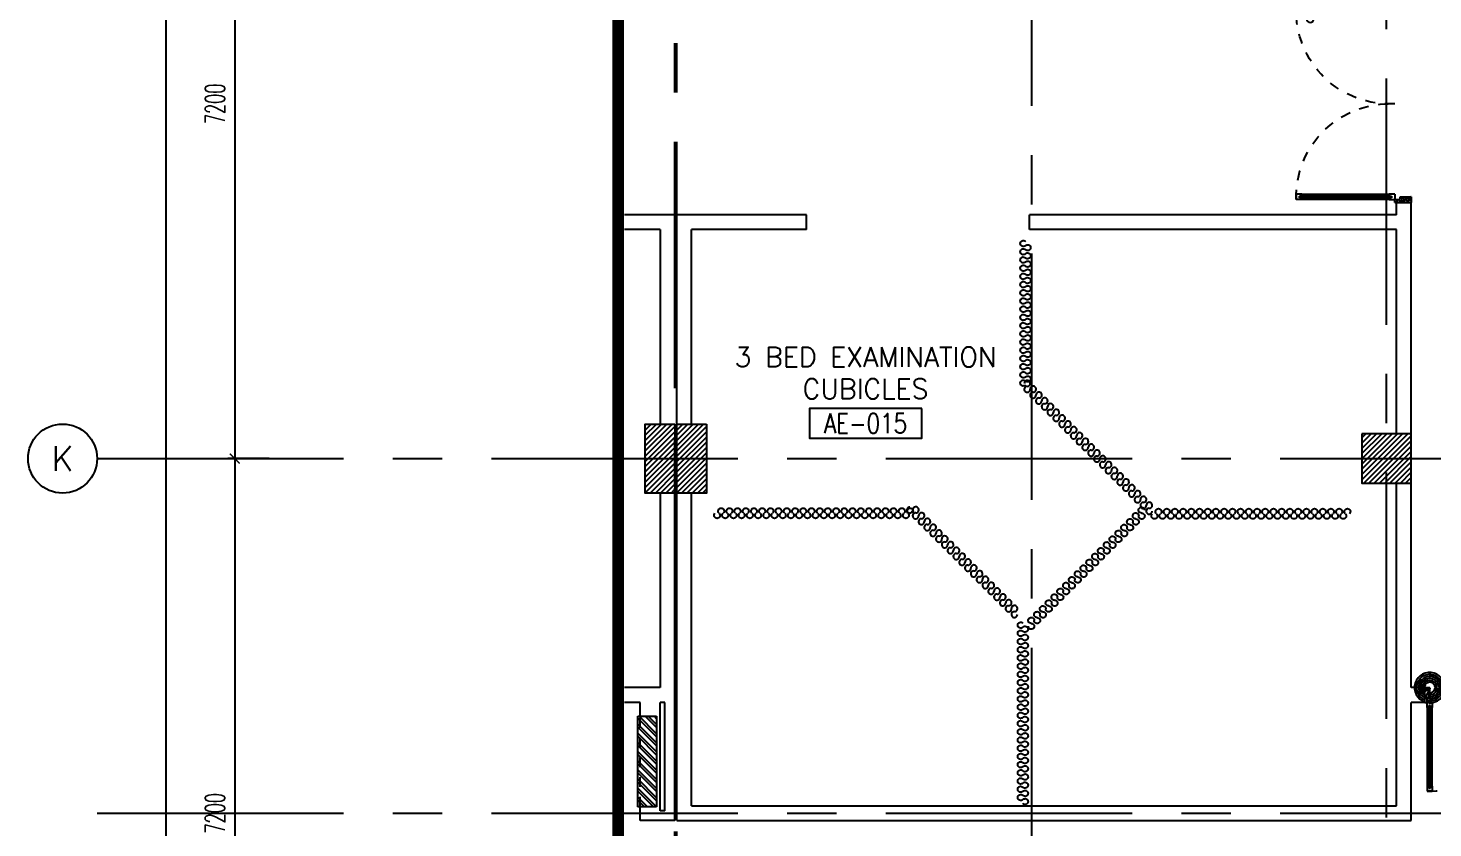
# Model space of a CAD drawing. Extents: x 0 to 93.3, y -13.5 to 76.8.
# Drawn here: x 0 to 14.25, y 46.07 to 54.19 of the extents above; entities that cross this region are included whole.
import ezdxf
from ezdxf.enums import TextEntityAlignment as Align

# ---------------------------------------------------------------- set-up
doc = ezdxf.new("R2010")
doc.units = 0
doc.header["$MEASUREMENT"] = 0
doc.header["$PDMODE"] = 3
doc.header["$PDSIZE"] = 0.1
for name, pattern in [('CENTER2', [1.125, 0.75, -0.125, 0.125, -0.125]), ('CENTERX2', [4, 2.5, -0.5, 0.5, -0.5]), ('HIDDEN', [0.375, 0.25, -0.125])]:
    doc.linetypes.add(name, pattern=pattern)
doc.layers.get('0').update_dxf_attribs({"color": 11, "linetype": 'CONTINUOUS'})
doc.layers.get('DEFPOINTS').update_dxf_attribs({"color": 11, "linetype": 'CONTINUOUS'})
for name, color, linetype in [('AX-CR', 11, 'CONTINUOUS'), ('AX-DIM', 11, 'CONTINUOUS'), ('AX-TXT', 11, 'CONTINUOUS'), ('AXES', 11, 'CENTERX2'), ('COL', 11, 'CONTINUOUS'), ('DOOR', 11, 'CONTINUOUS'), ('EJ', 11, 'CONTINUOUS'), ('ELEV', 11, 'CONTINUOUS'), ('FHC', 11, 'CONTINUOUS'), ('HAT', 11, 'CONTINUOUS'), ('RM-BOX', 11, 'CONTINUOUS'), ('RM-NAME', 11, 'CONTINUOUS'), ('RM-NO', 11, 'CONTINUOUS'), ('WALL', 11, 'CONTINUOUS')]:
    doc.layers.add(name, color=color, linetype=linetype)
doc.styles.add('ROMANS', font='ROMANS.shx', dxfattribs={"width": 0.6})
doc.dimstyles.new('STANDARD in', dxfattribs={"dimtxt": 0.2, "dimasz": 0.1, "dimexe": 0.07, "dimexo": 0.05, "dimgap": 0.1, "dimtad": 1, "dimdec": 0, "dimlfac": 1000, "dimzin": 0, "dimdsep": 46, "dimtxsty": 'ROMANS', "dimblk": 'ARCHTICK', "dimcen": 0.05, "dimdle": 0.05, "dimclrd": 7, "dimclre": 7, "dimclrt": 2, "dimadec": 0, "dimazin": 0, "dimtfac": 1, "dimtdec": 0, "dimtmove": 2, "dimatfit": 3, "dimldrblk": 'ARCHTICK', "dimfxl": 0, "dimtolj": 1, "dimtzin": 0, "dimarcsym": 0})

# ---------------------------------------------------------------- blocks, each defined once
blk = doc.blocks.new('RM1')
at = {"layer": 'RM-BOX'}
blk.add_lwpolyline([(570, -200), (-570, -200), (-570, -500), (570, -500)], close=True, dxfattribs=at)
at = {"layer": 'RM-NAME', "style": 'ROMANS'}
for tag, p in [('ROOMNAME1', (0, 324)), ('ROOMNAME2', (0, 0))]:
    blk.add_attdef(tag, text='', height=200, dxfattribs=at).set_placement(p, align=Align.MIDDLE)
at = {"layer": 'RM-NO', "style": 'ROMANS', "width": 0.8}
blk.add_attdef('ROOMNO', text='', height=200, dxfattribs=at).set_placement((0, -350), align=Align.MIDDLE)
blk = doc.blocks.new('A$C272A55A0')
at = {"layer": 'DOOR', "color": 0, "linetype": 'ByBlock'}
for p, q in [((0, 900), (0, 1050)), ((50, 1050), (0, 1050)), ((50, 950), (50, 1050)), ((1750, 950), (1750, 1050)), ((1750, 1050), (1800, 1050)), ((1800, 1050), (1800, 900)), ((0, 900), (25, 900)), ((25, 950), (50, 950)), ((25, 900), (25, 950)), ((75, 900), (25, 900)), ((25, 850), (25, 900)), ((75, 900), (75, 850)), ((1725, 900), (1775, 900)), ((1725, 900), (1725, 850)), ((1775, 950), (1750, 950)), ((1775, 900), (1775, 950)), ((1800, 900), (1775, 900)), ((1775, 850), (1775, 900)), ((42, 850), (25, 850)), ((58, 870), (42, 870)), ((42, 870), (42, 850)), ((58, 850), (58, 870)), ((75, 850), (58, 850)), ((1725, 850), (1742, 850)), ((1742, 870), (1758, 870)), ((1742, 850), (1742, 870)), ((1758, 870), (1758, 850)), ((1758, 850), (1775, 850)), ((1718, 160), (1709, 160)), ((1709, 95), (1709, 160)), ((1725, 173), (1718, 173)), ((1718, 173), (1718, 83)), ((1718, 95), (1718, 160)), ((1775, 173), (1782, 173)), ((1782, 173), (1782, 83)), ((1782, 160), (1791, 160)), ((1782, 95), (1782, 160)), ((1791, 95), (1791, 160)), ((25, 50), (42, 50)), ((25, 50), (25, 0)), ((25, 0), (75, 0)), ((75, 0), (25, 0)), ((42, 50), (42, 30)), ((42, 30), (58, 30)), ((58, 50), (75, 50)), ((58, 50), (58, 30)), ((75, 50), (75, 0)), ((1718, 95), (1709, 95)), ((1725, 83), (1718, 83)), ((1742, 50), (1725, 50)), ((1725, 50), (1725, 0)), ((1775, 0), (1725, 0)), ((1725, 0), (1775, 0)), ((1742, 50), (1742, 30)), ((1758, 30), (1742, 30)), ((1775, 50), (1758, 50)), ((1758, 50), (1758, 30)), ((1775, 83), (1782, 83)), ((1775, 50), (1775, 0)), ((1782, 95), (1791, 95))]:
    blk.add_line(p, q, dxfattribs=at)
at = {"layer": 'DOOR', "color": 9, "linetype": 'ByBlock'}
for p, q in [((50, 1050), (0, 1010)), ((50, 1050), (0, 937)), ((50, 1050), (37, 950)), ((1750, 1050), (1800, 1010)), ((1750, 1050), (1800, 937)), ((1750, 1050), (1763, 950))]:
    blk.add_line(p, q, dxfattribs=at)
at = {"layer": 'DOOR', "linetype": 'ByBlock'}
for p, q in [((25, 850), (25, 50)), ((42, 850), (42, 50)), ((58, 850), (58, 50)), ((75, 50), (75, 850)), ((1725, 50), (1725, 850)), ((1742, 850), (1742, 50)), ((1758, 850), (1758, 50)), ((1775, 850), (1775, 50))]:
    blk.add_line(p, q, dxfattribs=at)
at = {"layer": 'DOOR', "color": 0, "linetype": 'ByBlock'}
for centre in [(1676, 128), (1824, 128)]:
    blk.add_circle(centre, 32.4, dxfattribs=at)
at = {"layer": 'DOOR', "color": 9, "linetype": 'ByBlock'}
for centre, radius, start, end in [((50, 1050), 54.4, 203.2074, 270), ((50, 1050), 34.4, 180, 270), ((50, 1050), 14.4, 180, 270), ((1750, 1050), 14.4, 270, 0), ((1750, 1050), 34.4, 270, 0), ((1750, 1050), 54.4, 270, 336.7926), ((50, 1050), 74.4, 227.7764, 270), ((50, 1050), 94.4, 238.0182, 270), ((50, 1050), 114, 244.0838, 257.3774), ((50, 1050), 134, 248.1598, 259.28), ((50, 1050), 154, 251.1053, 256.2858), ((1750, 1050), 74.4, 270, 312.2236), ((1750, 1050), 94.4, 270, 301.9818), ((1750, 1050), 114, 282.6226, 295.9162), ((1750, 1050), 134, 280.72, 291.8402), ((1750, 1050), 154, 283.7142, 288.8947)]:
    blk.add_arc(centre, radius, start, end, dxfattribs=at)
at = {"layer": 'DOOR', "linetype": 'HIDDEN', "ltscale": 0.5}
for centre, start, end in [((50, 851), 268.3174, 3.2965), ((1750, 851), 176.7035, 271.6826)]:
    blk.add_arc(centre, 851, start, end, dxfattribs=at)
at = {"layer": 'WALL', "linetype": 'ByBlock'}
blk.add_line((1800, 900), (1800, 1050), dxfattribs=at)
blk = doc.blocks.new('*X116')
at = {"color": 0}
for p, q in [((73379, 55136), (73844, 55601)), ((73379, 55189), (73791, 55601)), ((73379, 55242), (73738, 55601)), ((73379, 55295), (73685, 55601)), ((73379, 55348), (73632, 55601)), ((73379, 55401), (73579, 55601)), ((73379, 55454), (73526, 55601)), ((73379, 55507), (73473, 55601)), ((73379, 55560), (73420, 55601)), ((73397, 55101), (73879, 55583)), ((73450, 55101), (73879, 55530)), ((73503, 55101), (73879, 55477)), ((73556, 55101), (73879, 55424)), ((73610, 55101), (73879, 55371)), ((73663, 55101), (73879, 55318)), ((73716, 55101), (73879, 55265)), ((73769, 55101), (73879, 55212)), ((73822, 55101), (73879, 55159)), ((73875, 55101), (73879, 55106))]:
    blk.add_line(p, q, dxfattribs=at)
blk = doc.blocks.new('COL50')
at = {"layer": 'COL'}
blk.add_lwpolyline([(-250, 250), (-250, -250), (250, -250), (250, 250)], close=True, dxfattribs=at)
blk = doc.blocks.new('C11')
at = {"layer": 'HAT'}
h = blk.add_hatch(dxfattribs=at)
h.set_pattern_fill('ANSI31', color=256, scale=300, style=0)
h.set_pattern_definition([(45, (-383765.23, -62181), (-26.5165043, 26.5165043), [])])
h.paths.add_polyline_path([(-20, 350), (-20, 700), (-320, 700), (-320, 350)])
h.paths.add_polyline_path([(-320, 0), (-20, 0), (-20, 350), (-320, 350)])
h = blk.add_hatch(dxfattribs=at)
h.set_pattern_fill('ANSI31', color=256, scale=300, style=0)
h.set_pattern_definition([(45, (-383445.23, -62181), (-26.5165043, 26.5165043), [])])
h.paths.add_polyline_path([(300, 350), (300, 700), (0, 700), (0, 350)])
h.paths.add_polyline_path([(0, 0), (300, 0), (300, 350), (0, 350)])
at = {"layer": 'COL'}
for points in [[(-20, 700), (-20, 0), (-320, 0), (-320, 700)], [(300, 700), (300, 0), (0, 0), (0, 700)]]:
    blk.add_lwpolyline(points, close=True, dxfattribs=at)
blk = doc.blocks.new('HF16162-P')
at = {"color": 8}
for centre, start, end in [((-0.04, 0.037), 313.5684, 226.4316), ((0.11, 0.037), 313.5684, 226.4316), ((0.261, 0.037), 313.5684, 226.4316), ((0.411, 0.037), 313.5684, 226.4316), ((0.562, 0.037), 313.5684, 226.4316), ((0.712, 0.037), 313.5684, 226.4316), ((0.863, 0.037), 313.5684, 226.4316), ((1.013, 0.037), 313.5684, 226.4316), ((1.164, 0.037), 313.5684, 226.4316), ((1.314, 0.037), 313.5684, 226.4316), ((1.465, 0.037), 313.5684, 226.4316), ((1.615, 0.037), 313.5684, 226.4316), ((1.766, 0.037), 313.5684, 226.4316), ((1.916, 0.037), 313.5684, 226.4316), ((2.067, 0.037), 313.5684, 226.4316), ((2.217, 0.037), 313.5684, 226.4316), ((2.368, 0.037), 313.5684, 226.4316), ((2.518, 0.037), 313.5684, 226.4316), ((2.669, 0.037), 313.5684, 226.4316), ((2.819, 0.037), 313.5684, 226.4316), ((2.97, 0.037), 313.5684, 226.4316), ((3.12, 0.037), 313.5684, 226.4316), ((3.27, 0.037), 313.5684, 226.4316), ((3.421, 0.037), 313.5684, 226.4316), ((0.035, -0.042), 133.5684, 46.4316), ((0.186, -0.042), 133.5684, 46.4316), ((0.336, -0.042), 133.5684, 46.4316), ((0.487, -0.042), 133.5684, 46.4316), ((0.637, -0.042), 133.5684, 46.4316), ((0.788, -0.042), 133.5684, 46.4316), ((0.938, -0.042), 133.5684, 46.4316), ((1.088, -0.042), 133.5684, 46.4316), ((1.239, -0.042), 133.5684, 46.4316), ((1.389, -0.042), 133.5684, 46.4316), ((1.54, -0.042), 133.5684, 46.4316), ((1.69, -0.042), 133.5684, 46.4316), ((1.841, -0.042), 133.5684, 46.4316), ((1.991, -0.042), 133.5684, 46.4316), ((2.142, -0.042), 133.5684, 46.4316), ((2.292, -0.042), 133.5684, 46.4316), ((2.443, -0.042), 133.5684, 46.4316), ((2.593, -0.042), 133.5684, 46.4316), ((2.744, -0.042), 133.5684, 46.4316), ((2.894, -0.042), 133.5684, 46.4316), ((3.045, -0.042), 133.5684, 46.4316), ((3.195, -0.042), 133.5684, 46.4316), ((3.346, -0.042), 133.5684, 46.4316), ((3.496, -0.042), 133.5684, 46.4316)]:
    blk.add_arc(centre, 0.0546, start, end, dxfattribs=at)
blk = doc.blocks.new('AXR')
at = {"layer": 'AX-CR'}
blk.add_circle((350, 0), 350, dxfattribs=at)
at = {"layer": 'AX-TXT', "style": 'ROMANS'}
blk.add_attdef('AX', text='', height=250, dxfattribs=at).set_placement((350, 0), align=Align.MIDDLE)
blk = doc.blocks.new('_ARCHTICK')
at = {"color": 0, "linetype": 'ByBlock', "const_width": 0.15}
blk.add_lwpolyline([(-0.5, -0.5), (0.5, 0.5)], dxfattribs=at)
blk = doc.blocks.new('*D138')
at = {"layer": 'AX-DIM', "color": 7, "lineweight": -2}
for p, q in [((5.765, 64.47), (1.326, 64.47)), ((1.396, 64.52), (1.396, 5.1)), ((11.979, 5.15), (1.326, 5.15))]:
    blk.add_line(p, q, dxfattribs=at)
at = {"layer": 'DEFPOINTS', "color": 0}
for p in [(5.815, 64.47), (1.396, 5.15), (12.029, 5.15)]:
    blk.add_point(p, dxfattribs=at)
at = {"layer": 'AX-DIM', "color": 7, "lineweight": -2, "xscale": 0.1, "yscale": 0.1, "zscale": 0.1}
for p, rotation in [((1.396, 64.47), 90), ((1.396, 5.15), 270)]:
    blk.add_blockref('_ARCHTICK', p, dxfattribs=dict(at, rotation=rotation))
at = {"layer": 'AX-DIM', "color": 2, "insert": (1.196, 34.81), "char_height": 0.2, "attachment_point": 5, "rotation": 90, "style": 'ROMANS'}
blk.add_mtext('\\A1;59320', dxfattribs=at)
blk = doc.blocks.new('*D150')
at = {"layer": 'AX-DIM', "color": 7, "lineweight": -2}
for p, q in [((2.446, 49.82), (2.026, 49.82)), ((2.096, 49.87), (2.096, 42.57)), ((2.446, 42.62), (2.026, 42.62))]:
    blk.add_line(p, q, dxfattribs=at)
at = {"layer": 'DEFPOINTS', "color": 0}
for p in [(2.496, 49.82), (2.096, 42.62), (2.496, 42.62)]:
    blk.add_point(p, dxfattribs=at)
at = {"layer": 'AX-DIM', "color": 7, "lineweight": -2, "xscale": 0.1, "yscale": 0.1, "zscale": 0.1}
for p, rotation in [((2.096, 49.82), 90), ((2.096, 42.62), 270)]:
    blk.add_blockref('_ARCHTICK', p, dxfattribs=dict(at, rotation=rotation))
at = {"layer": 'AX-DIM', "color": 2, "insert": (1.896, 46.22), "char_height": 0.2, "attachment_point": 5, "rotation": 90, "style": 'ROMANS'}
blk.add_mtext('\\A1;7200', dxfattribs=at)
blk = doc.blocks.new('*D152')
at = {"layer": 'AX-DIM', "color": 7, "lineweight": -2}
for p, q in [((2.446, 57.02), (2.026, 57.02)), ((2.096, 57.07), (2.096, 49.77)), ((2.446, 49.82), (2.026, 49.82))]:
    blk.add_line(p, q, dxfattribs=at)
at = {"layer": 'DEFPOINTS', "color": 0}
for p in [(2.496, 57.02), (2.096, 49.82), (2.496, 49.82)]:
    blk.add_point(p, dxfattribs=at)
at = {"layer": 'AX-DIM', "color": 7, "lineweight": -2, "xscale": 0.1, "yscale": 0.1, "zscale": 0.1}
for p, rotation in [((2.096, 57.02), 90), ((2.096, 49.82), 270)]:
    blk.add_blockref('_ARCHTICK', p, dxfattribs=dict(at, rotation=rotation))
at = {"layer": 'AX-DIM', "color": 2, "insert": (1.896, 53.42), "char_height": 0.2, "attachment_point": 5, "rotation": 90, "style": 'ROMANS'}
blk.add_mtext('\\A1;7200', dxfattribs=at)

msp = doc.modelspace()

# ---------------------------------------------------------------- hatches: boundary and pattern name
at = {"layer": 'FHC', "linetype": 'ByBlock', "ltscale": 0.3}
h = msp.add_hatch(dxfattribs=at)
h.set_pattern_fill('ANSI32', color=11, scale=175, angle=90, style=0)
h.set_pattern_definition([(135, (37.42555, -185.91118), (-0.046403882, -0.046403882), []), (135, (37.42555, -185.880244), (-0.046403882, -0.046403882), [])])
h.paths.add_polyline_path([(6.3745, 47.205), (6.1845, 47.205), (6.1845, 46.285), (6.3745, 46.285)])
h.paths.add_polyline_path([(6.7957, 46.0724), (6.3748, 46.0724), (6.3748, 46.3349), (6.7957, 46.3349)], flags=9)

# ---------------------------------------------------------------- linework, layer by layer
at = {"color": 11}
for centre, start, end in [((10.135, 50.5831), 268.56836, 181.43164), ((10.1335, 50.5227), 88.56836, 1.43164), ((10.1924, 50.4638), 88.56836, 1.43164), ((10.194, 50.5242), 268.56836, 181.43164), ((10.2529, 50.4653), 268.56836, 181.43164), ((10.2514, 50.4049), 88.56836, 1.43164), ((10.3103, 50.346), 88.56836, 1.43164), ((10.3118, 50.4064), 268.56836, 181.43164), ((10.3692, 50.2871), 88.56836, 1.43164), ((10.3707, 50.3475), 268.56836, 181.43164), ((10.4296, 50.2886), 268.56836, 181.43164), ((10.4281, 50.2281), 88.56836, 1.43164), ((10.487, 50.1692), 88.56836, 1.43164), ((10.4885, 50.2297), 268.56836, 181.43164), ((10.5474, 50.1707), 268.56836, 181.43164), ((10.5459, 50.1103), 88.56836, 1.43164), ((10.6048, 50.0514), 88.56836, 1.43164), ((10.6063, 50.1118), 268.56836, 181.43164), ((10.6637, 49.9925), 88.56836, 1.43164), ((10.6652, 50.0529), 268.56836, 181.43164), ((10.7242, 49.994), 268.56836, 181.43164), ((10.7226, 49.9336), 88.56836, 1.43164), ((10.7816, 49.8747), 88.56836, 1.43164), ((10.7831, 49.9351), 268.56836, 181.43164), ((10.842, 49.8762), 268.56836, 181.43164), ((10.8405, 49.8158), 88.56836, 1.43164), ((10.8994, 49.7569), 88.56836, 1.43164), ((10.9009, 49.8173), 268.56836, 181.43164), ((10.9598, 49.7584), 268.56836, 181.43164), ((11.0187, 49.6995), 268.56836, 181.43164), ((10.9583, 49.6979), 88.56836, 1.43164), ((11.0172, 49.639), 88.56836, 1.43164), ((11.0761, 49.5801), 88.56836, 1.43164), ((11.0776, 49.6405), 268.56836, 181.43164), ((11.1365, 49.5816), 268.56836, 181.43164), ((11.135, 49.5212), 88.56836, 1.43164), ((11.1939, 49.4623), 88.56836, 1.43164), ((11.1954, 49.5227), 268.56836, 181.43164), ((11.2544, 49.4638), 268.56836, 181.43164), ((8.9433, 49.2974), 88.56836, 1.43164), ((9.0037, 49.2989), 268.56836, 181.43164), ((11.2528, 49.4034), 88.56836, 1.43164), ((11.3118, 49.3445), 88.56836, 1.43164), ((11.3133, 49.4049), 268.56836, 181.43164), ((11.3707, 49.2856), 88.56836, 1.43164), ((11.3722, 49.346), 268.56836, 181.43164), ((9.0022, 49.2385), 88.56836, 1.43164), ((9.0611, 49.1796), 88.56836, 1.43164), ((9.0626, 49.24), 268.56836, 181.43164), ((9.1215, 49.1811), 268.56836, 181.43164), ((9.12, 49.1207), 88.56836, 1.43164), ((9.1789, 49.0618), 88.56836, 1.43164), ((9.1804, 49.1222), 268.56836, 181.43164), ((9.2378, 49.0029), 88.56836, 1.43164), ((9.2393, 49.0633), 268.56836, 181.43164), ((9.2982, 49.0044), 268.56836, 181.43164), ((9.2967, 48.9439), 88.56836, 1.43164), ((9.3556, 48.885), 88.56836, 1.43164), ((9.3571, 48.9455), 268.56836, 181.43164), ((9.4161, 48.8865), 268.56836, 181.43164), ((9.4146, 48.8261), 88.56836, 1.43164), ((9.4735, 48.7672), 88.56836, 1.43164), ((9.475, 48.8276), 268.56836, 181.43164), ((9.5324, 48.7083), 88.56836, 1.43164), ((9.5339, 48.7687), 268.56836, 181.43164), ((9.5928, 48.7098), 268.56836, 181.43164), ((9.5913, 48.6494), 88.56836, 1.43164), ((9.6502, 48.5905), 88.56836, 1.43164), ((9.6517, 48.6509), 268.56836, 181.43164), ((9.7106, 48.592), 268.56836, 181.43164), ((9.7091, 48.5316), 88.56836, 1.43164), ((9.768, 48.4727), 88.56836, 1.43164), ((9.7695, 48.5331), 268.56836, 181.43164), ((9.8284, 48.4742), 268.56836, 181.43164), ((9.8269, 48.4137), 88.56836, 1.43164), ((9.8858, 48.3548), 88.56836, 1.43164), ((9.8874, 48.4153), 268.56836, 181.43164), ((9.9448, 48.2959), 88.56836, 1.43164), ((9.9463, 48.3563), 268.56836, 181.43164), ((10.0052, 48.2974), 268.56836, 181.43164), ((10.0037, 48.237), 88.56836, 1.43164)]:
    msp.add_arc(centre, 0.0302, start, end, dxfattribs=at)
at = {"color": 11, "extrusion": (0, 0, -1)}
for centre, major_axis, start_param, end_param in [((10.0935, 52.0024), (-0.0214, 0.0214), 3.1166059, 7.8789684), ((10.0935, 51.9191), (-0.0214, 0.0214), 3.1166059, 7.8789684), ((10.0935, 51.8358), (-0.0214, 0.0214), 3.1166059, 7.8789684), ((10.1373, 51.9608), (-0.0214, 0.0214), 6.2581985, 11.0205611), ((10.1373, 51.8775), (-0.0214, 0.0214), 6.2581985, 11.0205611), ((10.0935, 51.7525), (-0.0214, 0.0214), 3.1166059, 7.8789684), ((10.1373, 51.7941), (-0.0214, 0.0214), 6.2581985, 11.0205611), ((10.1373, 51.7108), (-0.0214, 0.0214), 6.2581985, 11.0205611), ((10.0935, 51.6692), (-0.0214, 0.0214), 3.1166059, 7.8789684), ((10.0935, 51.5859), (-0.0214, 0.0214), 3.1166059, 7.8789684), ((10.1373, 51.6275), (-0.0214, 0.0214), 6.2581985, 11.0205611), ((10.0935, 51.5026), (0.0214, 0.0214), 1.5458095, 6.3081721), ((10.0935, 51.4192), (-0.0214, 0.0214), 3.1166059, 7.8789684), ((10.1373, 51.5442), (-0.0214, 0.0214), 6.2581985, 11.0205611), ((10.1373, 51.4609), (-0.0214, 0.0214), 6.2581985, 11.0205611), ((10.0935, 51.3359), (-0.0214, 0.0214), 3.1166059, 7.8789684), ((10.1373, 51.3776), (-0.0214, 0.0214), 6.2581985, 11.0205611), ((10.1373, 51.2943), (-0.0214, 0.0214), 6.2581985, 11.0205611), ((10.0935, 51.2526), (-0.0214, 0.0214), 3.1166059, 7.8789684), ((10.0935, 51.1693), (-0.0214, 0.0214), 3.1166059, 7.8789684), ((10.1373, 51.211), (-0.0214, 0.0214), 6.2581985, 11.0205611), ((10.1373, 51.1276), (-0.0214, 0.0214), 6.2581985, 11.0205611), ((10.0935, 51.086), (-0.0214, 0.0214), 3.1166059, 7.8789684), ((10.0935, 51.0027), (-0.0214, 0.0214), 3.1166059, 7.8789684), ((10.1373, 51.0443), (-0.0214, 0.0214), 6.2581985, 11.0205611), ((10.0935, 50.9194), (-0.0214, 0.0214), 3.1166059, 7.8789684), ((10.1373, 50.961), (-0.0214, 0.0214), 6.2581985, 11.0205611), ((10.1373, 50.8777), (0.0214, 0.0214), 4.6874022, 9.4497648), ((10.0935, 50.836), (0.0214, 0.0214), 1.5458095, 6.3081721), ((10.0935, 50.7527), (-0.0214, 0.0214), 3.1166059, 7.8789684), ((10.1373, 50.7944), (-0.0214, 0.0214), 6.2581985, 11.0205611), ((10.1373, 50.7111), (-0.0214, 0.0214), 6.2581985, 11.0205611), ((10.0935, 50.6694), (-0.0214, 0.0214), 3.1166059, 7.8789684), ((10.0935, 50.5861), (-0.0214, 0.0214), 3.1166059, 7.8789684), ((10.1373, 50.6278), (-0.0214, 0.0214), 6.2581985, 11.0205611), ((11.2938, 49.2967), (-0.0214, 0.0214), 3.902004, 8.6643666), ((11.1759, 49.1789), (-0.0214, 0.0214), 3.902004, 8.6643666), ((11.2348, 49.2378), (-0.0214, 0.0214), 3.902004, 8.6643666), ((11.2363, 49.1774), (-0.0214, 0.0214), 0.7604114, 5.5227739), ((11.2953, 49.2363), (-0.0214, 0.0214), 0.7604114, 5.5227739), ((10.9992, 49.0021), (0.0214, 0.0214), 2.3312077, 7.0935703), ((11.0581, 49.0611), (0.0214, 0.0214), 2.3312077, 7.0935703), ((11.0596, 49.0006), (0.0214, 0.0214), -0.810385, 3.9519776), ((11.117, 49.12), (-0.0214, 0.0214), 3.902004, 8.6643666), ((11.1185, 49.0596), (0.0214, 0.0214), -0.810385, 3.9519776), ((11.1774, 49.1185), (0.0214, 0.0214), -0.810385, 3.9519776), ((10.8814, 48.8843), (0.0214, 0.0214), 2.3312077, 7.0935703), ((10.9403, 48.9432), (0.0214, 0.0214), 2.3312077, 7.0935703), ((10.9418, 48.8828), (-0.0214, 0.0214), 0.7604114, 5.5227739), ((11.0007, 48.9417), (0.0214, 0.0214), -0.810385, 3.9519776), ((10.7046, 48.7076), (-0.0214, 0.0214), 3.902004, 8.6643666), ((10.7635, 48.7665), (-0.0214, 0.0214), 3.902004, 8.6643666), ((10.7651, 48.7061), (-0.0214, 0.0214), 0.7604114, 5.5227739), ((10.8225, 48.8254), (-0.0214, 0.0214), 3.902004, 8.6643666), ((10.824, 48.765), (-0.0214, 0.0214), 0.7604114, 5.5227739), ((10.8829, 48.8239), (-0.0214, 0.0214), 0.7604114, 5.5227739), ((10.5868, 48.5898), (-0.0214, 0.0214), 3.902004, 8.6643666), ((10.6457, 48.6487), (-0.0214, 0.0214), 3.902004, 8.6643666), ((10.6472, 48.5883), (0.0214, 0.0214), -0.810385, 3.9519776), ((10.7061, 48.6472), (0.0214, 0.0214), -0.810385, 3.9519776), ((10.469, 48.4719), (0.0214, 0.0214), 2.3312077, 7.0935703), ((10.5279, 48.5309), (0.0214, 0.0214), 2.3312077, 7.0935703), ((10.5294, 48.4704), (0.0214, 0.0214), -0.810385, 3.9519776), ((10.5883, 48.5293), (0.0214, 0.0214), -0.810385, 3.9519776), ((10.2923, 48.2952), (-0.0214, 0.0214), 3.902004, 8.6643666), ((10.3512, 48.3541), (0.0214, 0.0214), 2.3312077, 7.0935703), ((10.3527, 48.2937), (-0.0214, 0.0214), 0.7604114, 5.5227739), ((10.4101, 48.413), (0.0214, 0.0214), 2.3312077, 7.0935703), ((10.4116, 48.3526), (-0.0214, 0.0214), 0.7604114, 5.5227739), ((10.4705, 48.4115), (-0.0214, 0.0214), 0.7604114, 5.5227739), ((10.0683, 48.1297), (-0.0214, 0.0214), 3.1166059, 7.8789684), ((10.1744, 48.1774), (-0.0214, 0.0214), 3.902004, 8.6643666), ((10.2333, 48.2363), (-0.0214, 0.0214), 3.902004, 8.6643666), ((10.2349, 48.1759), (-0.0214, 0.0214), 0.7604114, 5.5227739), ((10.2938, 48.2348), (-0.0214, 0.0214), 0.7604114, 5.5227739), ((10.0683, 48.0463), (-0.0214, 0.0214), 3.1166059, 7.8789684), ((10.1121, 48.088), (-0.0214, 0.0214), 6.2581985, 11.0205611), ((10.1121, 48.0047), (-0.0214, 0.0214), 6.2581985, 11.0205611), ((10.1759, 48.117), (0.0214, 0.0214), -0.810385, 3.9519776), ((10.0683, 47.963), (-0.0214, 0.0214), 3.1166059, 7.8789684), ((10.0683, 47.8797), (-0.0214, 0.0214), 3.1166059, 7.8789684), ((10.1121, 47.9214), (-0.0214, 0.0214), 6.2581985, 11.0205611), ((10.0683, 47.7964), (-0.0214, 0.0214), 3.1166059, 7.8789684), ((10.0683, 47.7131), (-0.0214, 0.0214), 3.1166059, 7.8789684), ((10.1121, 47.8381), (-0.0214, 0.0214), 6.2581985, 11.0205611), ((10.1121, 47.7547), (-0.0214, 0.0214), 6.2581985, 11.0205611), ((10.0683, 47.6298), (0.0214, 0.0214), 1.5458095, 6.3081721), ((10.1121, 47.6714), (-0.0214, 0.0214), 6.2581985, 11.0205611), ((10.1121, 47.5881), (-0.0214, 0.0214), 6.2581985, 11.0205611), ((10.0683, 47.5465), (-0.0214, 0.0214), 3.1166059, 7.8789684), ((10.0683, 47.4631), (-0.0214, 0.0214), 3.1166059, 7.8789684), ((10.1121, 47.5048), (-0.0214, 0.0214), 6.2581985, 11.0205611), ((10.1121, 47.4215), (-0.0214, 0.0214), 6.2581985, 11.0205611), ((10.0683, 47.3798), (-0.0214, 0.0214), 3.1166059, 7.8789684), ((10.0683, 47.2965), (-0.0214, 0.0214), 3.1166059, 7.8789684), ((10.1121, 47.3382), (-0.0214, 0.0214), 6.2581985, 11.0205611), ((10.0683, 47.2132), (-0.0214, 0.0214), 3.1166059, 7.8789684), ((10.1121, 47.2549), (-0.0214, 0.0214), 6.2581985, 11.0205611), ((10.1121, 47.1716), (-0.0214, 0.0214), 6.2581985, 11.0205611), ((10.0683, 47.1299), (-0.0214, 0.0214), 3.1166059, 7.8789684), ((10.0683, 47.0466), (-0.0214, 0.0214), 3.1166059, 7.8789684), ((10.1121, 47.0882), (-0.0214, 0.0214), 6.2581985, 11.0205611), ((10.1121, 47.0049), (0.0214, 0.0214), 4.6874022, 9.4497648), ((10.0683, 46.9633), (0.0214, 0.0214), 1.5458095, 6.3081721), ((10.0683, 46.88), (-0.0214, 0.0214), 3.1166059, 7.8789684), ((10.1121, 46.9216), (-0.0214, 0.0214), 6.2581985, 11.0205611), ((10.0683, 46.7966), (-0.0214, 0.0214), 3.1166059, 7.8789684), ((10.0683, 46.7133), (-0.0214, 0.0214), 3.1166059, 7.8789684), ((10.1121, 46.8383), (-0.0214, 0.0214), 6.2581985, 11.0205611), ((10.1121, 46.755), (-0.0214, 0.0214), 6.2581985, 11.0205611), ((10.0683, 46.63), (-0.0214, 0.0214), 3.1166059, 7.8789684), ((10.1121, 46.6717), (-0.0214, 0.0214), 6.2581985, 11.0205611), ((10.1121, 46.5884), (0.0214, 0.0214), 4.6874022, 9.4497648), ((10.0683, 46.5467), (0.0214, 0.0214), 1.5458095, 6.3081721), ((10.0683, 46.4634), (-0.0214, 0.0214), 3.1166059, 7.8789684), ((10.1121, 46.505), (-0.0214, 0.0214), 6.2581985, 11.0205611), ((10.1121, 46.4217), (-0.0214, 0.0214), 6.2581985, 11.0205611), ((10.0683, 46.3801), (-0.0214, 0.0214), 3.1166059, 7.8789684), ((10.1121, 46.3384), (0.0214, 0.0214), 4.6874022, 9.4497648)]:
    msp.add_ellipse(centre, major_axis=major_axis, ratio=1, start_param=start_param, end_param=end_param, dxfattribs=at)
at = {"layer": 'AXES'}
for p, q in [((6.5595, -1.4643), (6.5595, 76.0748)), ((6.5795, -1.4643), (6.5795, 76.0748)), ((13.7795, -12.8215), (13.7795, 76.0748)), ((10.1795, 5.4), (10.1795, 64.22)), ((0.7, 49.82), (22.7795, 49.82)), ((0.7, 46.22), (22.7795, 46.22))]:
    msp.add_line(p, q, dxfattribs=at)
at = {"layer": 'ELEV', "linetype": 'CENTER2', "const_width": 0.12}
msp.add_lwpolyline([(5.9859, 3.1628), (5.9859, 66.62)], dxfattribs=at)
at = {"layer": 'FHC', "linetype": 'ByBlock', "ltscale": 0.3}
for p, q in [((6.1845, 46.285), (6.1845, 47.205)), ((6.1845, 47.205), (6.3745, 47.205)), ((6.3745, 47.205), (6.3745, 46.285)), ((6.3745, 46.285), (6.1845, 46.285))]:
    msp.add_line(p, q, dxfattribs=at)
at = {"layer": 'FHC', "color": 250, "linetype": 'HIDDEN', "ltscale": 0.25}
msp.add_line((6.2095, 46.2869), (6.2095, 47.2041), dxfattribs=at)
at = {"layer": 'WALL'}
for p, q in [((6.5595, 52.295), (6.0506, 52.295)), ((6.5595, 52.145), (6.5595, 52.295)), ((6.5795, 50.17), (6.5795, 52.295)), ((7.8956, 52.295), (6.5795, 52.295)), ((7.8956, 52.145), (7.8956, 52.295)), ((10.1577, 52.145), (10.1577, 52.295)), ((13.8795, 52.295), (10.1577, 52.295)), ((13.8795, 52.42), (14.0295, 52.42)), ((13.8795, 52.295), (13.8795, 52.42)), ((14.0295, 50.07), (14.0295, 52.42)), ((6.4095, 52.145), (6.0506, 52.145)), ((6.4095, 52.145), (6.4095, 50.17)), ((6.7295, 50.17), (6.7295, 52.145)), ((7.8956, 52.145), (6.7295, 52.145)), ((13.8795, 52.145), (10.1577, 52.145)), ((13.8795, 50.07), (13.8795, 52.145)), ((6.4095, 49.47), (6.4095, 47.495)), ((6.5595, 46.145), (6.5595, 49.52)), ((6.5795, 46.145), (6.5795, 49.47)), ((6.7295, 46.295), (6.7295, 49.47)), ((13.8795, 46.295), (13.8795, 49.57)), ((14.0295, 47.495), (14.0295, 49.57)), ((6.4095, 47.495), (6.0506, 47.495)), ((6.5595, 47.345), (6.5595, 47.495)), ((14.167, 47.495), (14.0295, 47.495)), ((14.167, 47.345), (14.167, 47.495)), ((6.2095, 47.345), (6.0506, 47.345)), ((6.2095, 47.205), (6.2095, 47.345)), ((6.4595, 47.345), (6.4095, 47.345)), ((6.4095, 46.245), (6.4095, 47.345)), ((6.4595, 46.245), (6.4595, 47.345)), ((14.0295, 46.145), (14.0295, 47.345)), ((14.167, 47.345), (14.0295, 47.345)), ((6.2095, 46.145), (6.2095, 46.285)), ((6.4595, 46.245), (6.4095, 46.245)), ((6.7295, 46.295), (13.8795, 46.295)), ((6.5595, 46.145), (6.2095, 46.145)), ((6.5795, 46.145), (14.0295, 46.145))]:
    msp.add_line(p, q, dxfattribs=at)

# ---------------------------------------------------------------- block references
at = {"color": 11, "xscale": -0.5536417323164642, "yscale": 0.5536417322873604, "zscale": 0.5536417322834644}
for p in [(8.9234, 49.266), (13.3594, 49.2613)]:
    msp.add_blockref('HF16162-P', p, dxfattribs=at)
at = {"layer": 'AXES', "xscale": 0.001000000047497451, "yscale": 0.0009999999892897904, "zscale": 0.001}
msp.add_blockref('AXR', (0, 49.82), dxfattribs=at).add_auto_attribs({'AX': 'K'})
at = {"layer": 'COL', "xscale": 0.001000000047497451, "yscale": 0.0009999999892897904, "zscale": 0.001}
msp.add_blockref('COL50', (13.7795, 49.82), dxfattribs=at)
at = {"layer": 'DOOR', "color": 0, "xscale": -0.001111111099210878, "yscale": 0.001111111099210878, "zscale": 0.001111111111111111, "rotation": 270}
msp.add_blockref('A$C272A55A0', (12.8625, 52.42), dxfattribs=at)
at = {"layer": 'DOOR', "color": 0, "xscale": 0.001000000047497451, "yscale": 0.0009999999892897904, "zscale": 0.001}
msp.add_blockref('A$C272A55A0', (14.167, 46.4446), dxfattribs=at)
at = {"layer": 'EJ', "color": 2, "linetype": 'ByBlock', "xscale": 0.001000000047497451, "yscale": 0.0009999999892897904, "zscale": 0.001}
msp.add_blockref('C11', (6.5795, 49.47), dxfattribs=at)
at = {"layer": 'HAT', "xscale": 0.001000000047497451, "yscale": 0.0009999999892897904, "zscale": 0.001}
msp.add_blockref('RM1', (8.4943, 50.5276), dxfattribs=at).add_auto_attribs({'ROOMNO': 'AE-015', 'ROOMNAME2': 'CUBICLES', 'ROOMNAME1': '3 BED EXAMINATION'})
msp.add_blockref('*X116', (-59.8497, -5.531), dxfattribs=at)

# ---------------------------------------------------------------- dimensions: what is measured, and where the dimension line sits
at = {"layer": 'AX-DIM'}
for base, p1, p2, picture, middle in [((1.3958, 5.15), (5.8153, 64.47), (12.0285, 5.15), '*D138', (1.1958, 34.81)), ((2.0958, 42.62), (2.4958, 49.82), (2.4958, 42.62), '*D150', (1.8958, 46.22))]:
    dim = msp.add_linear_dim(base=base, p1=p1, p2=p2, angle=270, dimstyle='STANDARD in', dxfattribs=at)
    dim.commit()
    dim.dimension.update_dxf_attribs({"geometry": picture, "text_midpoint": middle})
at = {"layer": 'AX-DIM', "color": 6}
dim = msp.add_linear_dim(base=(2.0958, 49.82), p1=(2.4958, 57.02), p2=(2.4958, 49.82), angle=270, dimstyle='STANDARD in', dxfattribs=at)
dim.commit()
dim.dimension.update_dxf_attribs({"geometry": '*D152', "text_midpoint": (1.8958, 53.42)})

doc.saveas('drawing.dxf')
